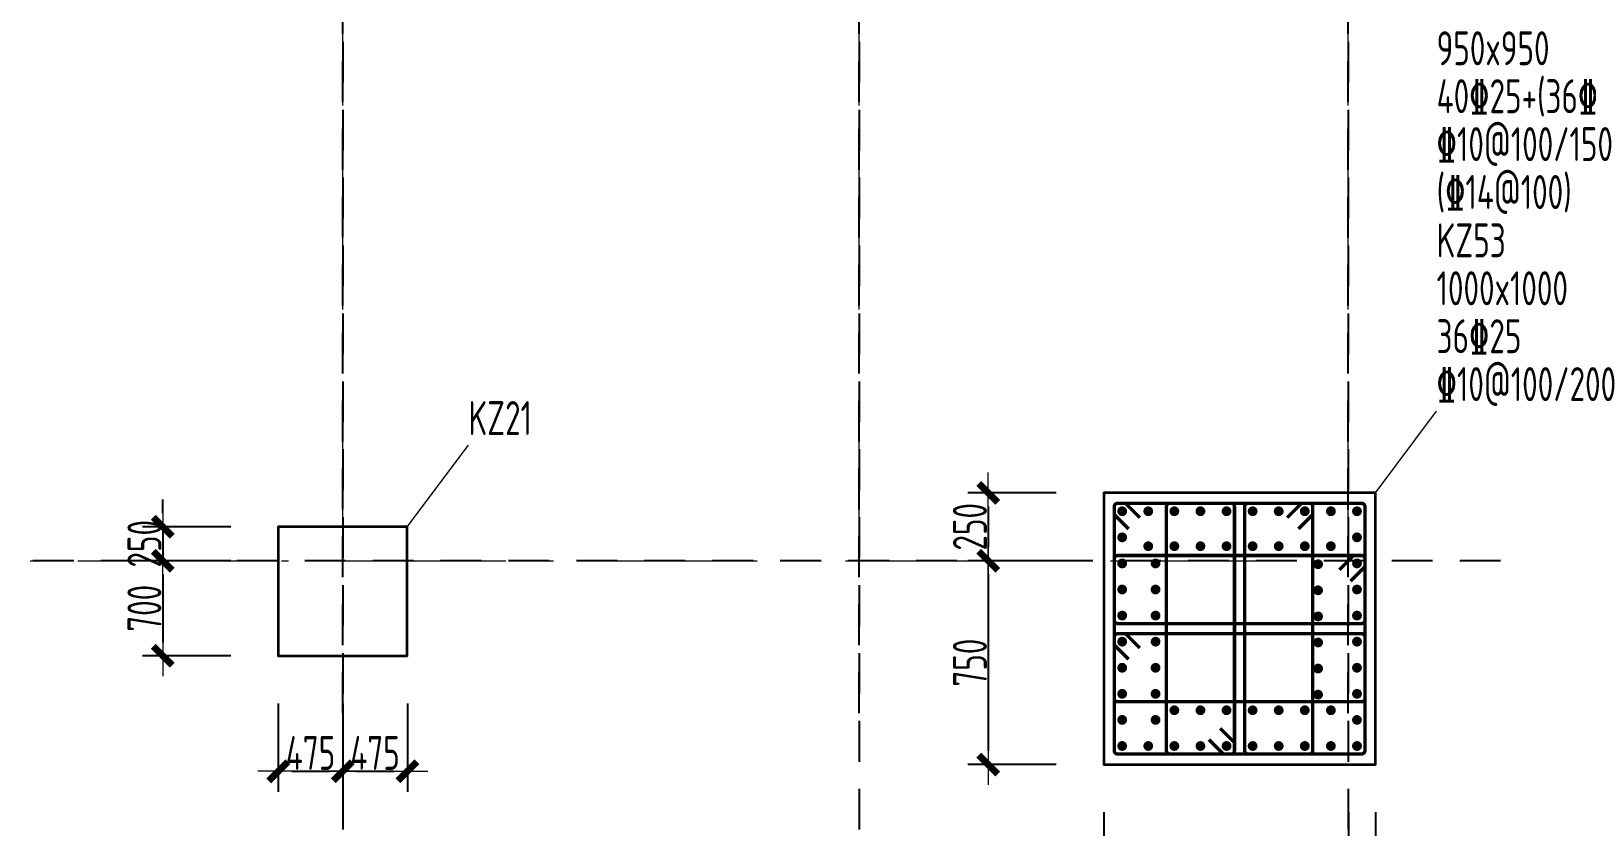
# Model space of a CAD drawing. Header units: millimetres. Extents: x 539196 to 807275, y 431843 to 1156631.
# Drawn here: x 640174 to 651624, y 992000 to 997858 of the extents above; entities that cross this region are included whole.
import ezdxf
from ezdxf.enums import TextEntityAlignment as Align

# ---------------------------------------------------------------- set-up
doc = ezdxf.new("R2010")
doc.units = ezdxf.units.MM
doc.header["$MEASUREMENT"] = 0
for name, pattern in [('DOTE', [2.42, 2, -0.2, 0.02, -0.2]), ('点划线', [1850, 1200, -300, 50, -300]), ('虚线', [500, 300, -200])]:
    doc.linetypes.add(name, pattern=pattern)
doc.layers.add('DOTE', color=1, linetype='DOTE')
for name, color, linetype, lineweight in [('柱尺寸标注', 3, 'Continuous', 18), ('柱标注引线', 2, 'Continuous', 18), ('柱箍筋', 1, 'Continuous', 25), ('柱纵筋', 1, 'Continuous', 70), ('柱集中标注', 2, 'Continuous', 18), ('砼柱', 2, 'Continuous', 35), ('网格', 9, '点划线', 18)]:
    doc.layers.add(name, color=color, linetype=linetype, lineweight=lineweight)
doc.styles.add('样式 1_yjk_yjk_yjk_yjk_yjk', font='yjkeng.shx', dxfattribs={"width": 0.7, "bigfont": 'yjkchn.shx'})
doc.dimstyles.new('盈建科结构_yjk_yjk_yjk_yjk_yjk', dxfattribs={"dimscale": 100, "dimtxt": 2.5, "dimasz": 1, "dimexe": 1.5, "dimexo": 0.625, "dimgap": 0.1, "dimtad": 1, "dimdec": 0, "dimrnd": 1, "dimzin": 0, "dimdsep": 46, "dimtxsty": '样式 1_yjk_yjk_yjk_yjk_yjk', "dimblk": '_yjkbk', "dimblk1": 'ARCHTICK', "dimblk2": 'ARCHTICK', "dimcen": 0.09, "dimadec": 0, "dimazin": 0, "dimtfac": 1, "dimtdec": 4, "dimtix": 1, "dimtmove": 2, "dimatfit": 3, "dimfxl": 0, "dimtolj": 1, "dimtzin": 0, "dimarcsym": 0})

# ---------------------------------------------------------------- blocks, each defined once
blk = doc.blocks.new('_yjkbk')
blk.add_line((-1, 0), (1.5, 0))
blk.add_lwpolyline([(-0.7, -0.7, 0.5, 0.5, 0), (0.7, 0.7, 0.5, 0.5, 0)], format="xyseb")
blk = doc.blocks.new('*D1700')
at = {"layer": 'Defpoints', "color": 0}
for p in [(641993, 993259), (642468, 993259), (642468, 992409)]:
    blk.add_point(p, dxfattribs=at)
at = {"layer": '柱尺寸标注', "color": 0, "lineweight": -2}
for p, q in [((641993, 992909), (641993, 992259)), ((642468, 992909), (642468, 992259)), ((642093, 992409), (642368, 992409))]:
    blk.add_line(p, q, dxfattribs=at)
at = {"layer": '柱尺寸标注', "color": 0, "lineweight": -2, "xscale": 100, "yscale": 100, "zscale": 100, "rotation": 180}
blk.add_blockref('_yjkbk', (641993, 992409), dxfattribs=at)
at = {"layer": '柱尺寸标注', "color": 0, "lineweight": -2, "xscale": 100, "yscale": 100, "zscale": 100}
blk.add_blockref('_yjkbk', (642468, 992409), dxfattribs=at)
at = {"layer": '柱尺寸标注', "color": 0, "insert": (642230, 992544), "char_height": 250, "attachment_point": 5, "style": '样式 1_yjk_yjk_yjk_yjk_yjk'}
blk.add_mtext('\\A1;475', dxfattribs=at)
blk = doc.blocks.new('_ARCHTICK')
at = {"color": 0, "linetype": 'ByBlock', "const_width": 0.15}
blk.add_lwpolyline([(-0.5, -0.5), (0.5, 0.5)], dxfattribs=at)
blk = doc.blocks.new('*D1701')
at = {"layer": 'Defpoints', "color": 0}
for p in [(642468, 993259), (642943, 993259), (642943, 992409)]:
    blk.add_point(p, dxfattribs=at)
at = {"layer": '柱尺寸标注', "color": 0, "lineweight": -2}
for p, q in [((642468, 992909), (642468, 992259)), ((642943, 992909), (642943, 992259)), ((642568, 992409), (642843, 992409))]:
    blk.add_line(p, q, dxfattribs=at)
at = {"layer": '柱尺寸标注', "color": 0, "lineweight": -2, "xscale": 100, "yscale": 100, "zscale": 100, "rotation": 180}
blk.add_blockref('_yjkbk', (642468, 992409), dxfattribs=at)
at = {"layer": '柱尺寸标注', "color": 0, "lineweight": -2, "xscale": 100, "yscale": 100, "zscale": 100}
blk.add_blockref('_yjkbk', (642943, 992409), dxfattribs=at)
at = {"layer": '柱尺寸标注', "color": 0, "insert": (642705, 992544), "char_height": 250, "attachment_point": 5, "style": '样式 1_yjk_yjk_yjk_yjk_yjk'}
blk.add_mtext('\\A1;475', dxfattribs=at)
blk = doc.blocks.new('*D1702')
at = {"layer": 'Defpoints', "color": 0}
for p in [(641993, 994209), (641143, 993959), (641993, 993959)]:
    blk.add_point(p, dxfattribs=at)
at = {"layer": '柱尺寸标注', "color": 0, "lineweight": -2}
for p, q in [((641143, 994309), (641143, 994409)), ((641643, 994209), (640993, 994209)), ((641143, 994209), (641143, 993959)), ((641643, 993959), (640993, 993959)), ((641143, 993859), (641143, 993759))]:
    blk.add_line(p, q, dxfattribs=at)
at = {"layer": '柱尺寸标注', "color": 0, "lineweight": -2, "xscale": 100, "yscale": 100, "zscale": 100}
for p, rotation in [((641143, 994209), 270), ((641143, 993959), 90)]:
    blk.add_blockref('_yjkbk', p, dxfattribs=dict(at, rotation=rotation))
at = {"layer": '柱尺寸标注', "color": 0, "insert": (641008, 994084), "char_height": 250, "attachment_point": 5, "rotation": 90, "style": '样式 1_yjk_yjk_yjk_yjk_yjk'}
blk.add_mtext('\\A1;250', dxfattribs=at)
blk = doc.blocks.new('*D1703')
at = {"layer": 'Defpoints', "color": 0}
for p in [(641993, 993959), (641143, 993259), (641993, 993259)]:
    blk.add_point(p, dxfattribs=at)
at = {"layer": '柱尺寸标注', "color": 0, "lineweight": -2}
for p, q in [((641643, 993959), (640993, 993959)), ((641143, 993859), (641143, 993359)), ((641643, 993259), (640993, 993259))]:
    blk.add_line(p, q, dxfattribs=at)
at = {"layer": '柱尺寸标注', "color": 0, "lineweight": -2, "xscale": 100, "yscale": 100, "zscale": 100}
for p, rotation in [((641143, 993959), 90), ((641143, 993259), 270)]:
    blk.add_blockref('_yjkbk', p, dxfattribs=dict(at, rotation=rotation))
at = {"layer": '柱尺寸标注', "color": 0, "insert": (641008, 993609), "char_height": 250, "attachment_point": 5, "rotation": 90, "style": '样式 1_yjk_yjk_yjk_yjk_yjk'}
blk.add_mtext('\\A1;700', dxfattribs=at)
blk = doc.blocks.new('*D1860')
at = {"layer": 'Defpoints', "color": 0}
for p in [(648068, 992459), (649868, 992459), (649868, 991609)]:
    blk.add_point(p, dxfattribs=at)
at = {"layer": '柱尺寸标注', "color": 0, "lineweight": -2}
for p, q in [((648068, 992109), (648068, 991459)), ((649868, 992109), (649868, 991459)), ((648168, 991609), (649768, 991609))]:
    blk.add_line(p, q, dxfattribs=at)
at = {"layer": '柱尺寸标注', "color": 0, "lineweight": -2, "xscale": 100, "yscale": 100, "zscale": 100, "rotation": 180}
blk.add_blockref('_yjkbk', (648068, 991609), dxfattribs=at)
at = {"layer": '柱尺寸标注', "color": 0, "lineweight": -2, "xscale": 100, "yscale": 100, "zscale": 100}
blk.add_blockref('_yjkbk', (649868, 991609), dxfattribs=at)
at = {"layer": '柱尺寸标注', "color": 0, "insert": (648968, 991744), "char_height": 250, "attachment_point": 5, "style": '样式 1_yjk_yjk_yjk_yjk_yjk'}
blk.add_mtext('\\A1;900', dxfattribs=at)
blk = doc.blocks.new('*D1861')
at = {"layer": 'Defpoints', "color": 0}
for p in [(649868, 992459), (650068, 992459), (650068, 991609)]:
    blk.add_point(p, dxfattribs=at)
at = {"layer": '柱尺寸标注', "color": 0, "lineweight": -2}
for p, q in [((649868, 992109), (649868, 991459)), ((650068, 992109), (650068, 991459)), ((649768, 991609), (649668, 991609)), ((649868, 991609), (650068, 991609)), ((650168, 991609), (650268, 991609))]:
    blk.add_line(p, q, dxfattribs=at)
at = {"layer": '柱尺寸标注', "color": 0, "lineweight": -2, "xscale": 100, "yscale": 100, "zscale": 100}
blk.add_blockref('_yjkbk', (649868, 991609), dxfattribs=at)
at = {"layer": '柱尺寸标注', "color": 0, "lineweight": -2, "xscale": 100, "yscale": 100, "zscale": 100, "rotation": 180}
blk.add_blockref('_yjkbk', (650068, 991609), dxfattribs=at)
at = {"layer": '柱尺寸标注', "color": 0, "insert": (649968, 991744), "char_height": 250, "attachment_point": 5, "style": '样式 1_yjk_yjk_yjk_yjk_yjk'}
blk.add_mtext('\\A1;100', dxfattribs=at)
blk = doc.blocks.new('*D1862')
at = {"layer": 'Defpoints', "color": 0}
for p in [(648068, 994459), (647218, 993959), (648068, 993959)]:
    blk.add_point(p, dxfattribs=at)
at = {"layer": '柱尺寸标注', "color": 0, "lineweight": -2}
for p, q in [((647718, 994459), (647068, 994459)), ((647218, 994359), (647218, 994059)), ((647718, 993959), (647068, 993959))]:
    blk.add_line(p, q, dxfattribs=at)
at = {"layer": '柱尺寸标注', "color": 0, "lineweight": -2, "xscale": 100, "yscale": 100, "zscale": 100}
for p, rotation in [((647218, 994459), 90), ((647218, 993959), 270)]:
    blk.add_blockref('_yjkbk', p, dxfattribs=dict(at, rotation=rotation))
at = {"layer": '柱尺寸标注', "color": 0, "insert": (647083, 994209), "char_height": 250, "attachment_point": 5, "rotation": 90, "style": '样式 1_yjk_yjk_yjk_yjk_yjk'}
blk.add_mtext('\\A1;250', dxfattribs=at)
blk = doc.blocks.new('*D1863')
at = {"layer": 'Defpoints', "color": 0}
for p in [(648068, 993959), (647218, 992459), (648068, 992459)]:
    blk.add_point(p, dxfattribs=at)
at = {"layer": '柱尺寸标注', "color": 0, "lineweight": -2}
for p, q in [((647718, 993959), (647068, 993959)), ((647218, 993859), (647218, 992559)), ((647718, 992459), (647068, 992459))]:
    blk.add_line(p, q, dxfattribs=at)
at = {"layer": '柱尺寸标注', "color": 0, "lineweight": -2, "xscale": 100, "yscale": 100, "zscale": 100}
for p, rotation in [((647218, 993959), 90), ((647218, 992459), 270)]:
    blk.add_blockref('_yjkbk', p, dxfattribs=dict(at, rotation=rotation))
at = {"layer": '柱尺寸标注', "color": 0, "insert": (647083, 993209), "char_height": 250, "attachment_point": 5, "rotation": 90, "style": '样式 1_yjk_yjk_yjk_yjk_yjk'}
blk.add_mtext('\\A1;750', dxfattribs=at)
blk = doc.blocks.new('jzzw')
at = {"layer": 'DOTE', "color": 1, "linetype": '虚线'}
for p, q in [((943986, 872027), (943986, 890469)), ((943986, 890469), (943986, 834829)), ((947786, 872027), (947786, 890469)), ((947786, 890469), (947786, 834829)), ((951386, 872027), (951386, 890469)), ((951386, 890469), (951386, 834829)), ((952506, 873149), (912186, 873149))]:
    blk.add_line(p, q, dxfattribs=at)

msp = doc.modelspace()

# ---------------------------------------------------------------- linework, layer by layer
at = {"layer": '柱标注引线'}
for p, q in [((650067.6, 994459.2), (650517.6, 995059.2)), ((642942.6, 994209.2), (643392.6, 994809.2))]:
    msp.add_line(p, q, dxfattribs=at)
at = {"layer": '柱箍筋', "const_width": 25}
for points in [[(648333.3, 994276.2), (648234.9, 994374.6, 0.1989124), (648217.8, 994381.7), (648169.3, 994381.7, 0.4142136), (648145.1, 994357.5), (648145.1, 992561, 0.4142136), (648169.3, 992536.7), (649965.8, 992536.7, 0.4142136), (649990.1, 992561), (649990.1, 994357.5, 0.4142136), (649965.8, 994381.7), (648169.3, 994381.7, 0.4142136), (648145.1, 994357.5), (648145.1, 994309, 0.1989124), (648152.2, 994291.9), (648250.6, 994193.5)], [(648841.8, 992642.2), (648940.3, 992543.8, 0.1989124), (648957.4, 992536.7), (649005.8, 992536.7, 0.4142136), (649030.1, 992561), (649030.1, 994357.5, 0.4142136), (649005.8, 994381.7), (648553.3, 994381.7, 0.4142136), (648529.1, 994357.5), (648529.1, 992561, 0.4142136), (648553.3, 992536.7), (649005.8, 992536.7, 0.4142136), (649030.1, 992561), (649030.1, 992609.4, 0.1989124), (649023, 992626.6), (648924.6, 992725)], [(649417.8, 994276.2), (649516.3, 994374.6, -0.1989124), (649533.4, 994381.7), (649581.8, 994381.7, -0.4142136), (649606.1, 994357.5), (649606.1, 992561, -0.4142136), (649581.8, 992536.7), (649129.3, 992536.7, -0.4142136), (649105.1, 992561), (649105.1, 994357.5, -0.4142136), (649129.3, 994381.7), (649581.8, 994381.7, -0.4142136), (649606.1, 994357.5), (649606.1, 994309, -0.1989124), (649599, 994291.9), (649500.6, 994193.5)], [(649884.6, 993809.5), (649983, 993907.9, 0.1989124), (649990.1, 993925), (649990.1, 993973.5, 0.4142136), (649965.8, 993997.7), (648169.3, 993997.7, 0.4142136), (648145.1, 993973.5), (648145.1, 993521, 0.4142136), (648169.3, 993496.7), (649965.8, 993496.7, 0.4142136), (649990.1, 993521), (649990.1, 993973.5, 0.4142136), (649965.8, 993997.7), (649917.4, 993997.7, 0.1989124), (649900.3, 993990.6), (649801.8, 993892.2)], [(648250.6, 993233.5), (648152.2, 993331.9, -0.1989124), (648145.1, 993349), (648145.1, 993397.5, -0.4142136), (648169.3, 993421.7), (649965.8, 993421.7, -0.4142136), (649990.1, 993397.5), (649990.1, 992945, -0.4142136), (649965.8, 992920.7), (648169.3, 992920.7, -0.4142136), (648145.1, 992945), (648145.1, 993397.5, -0.4142136), (648169.3, 993421.7), (648217.8, 993421.7, -0.1989124), (648234.9, 993414.6), (648333.3, 993316.2)]]:
    msp.add_lwpolyline(points, format="xyb", dxfattribs=at)
at = {"layer": '柱纵筋', "const_width": 36}
for points in [[(648221.6, 994323.2, 1), (648185.6, 994323.2, 1)], [(648413.6, 994323.2, 1), (648377.6, 994323.2, 1)], [(648605.6, 994323.2, 1), (648569.6, 994323.2, 1)], [(648797.6, 994323.2, 1), (648761.6, 994323.2, 1)], [(648989.6, 994323.2, 1), (648953.6, 994323.2, 1)], [(649181.6, 994323.2, 1), (649145.6, 994323.2, 1)], [(649373.6, 994323.2, 1), (649337.6, 994323.2, 1)], [(649565.6, 994323.2, 1), (649529.6, 994323.2, 1)], [(649757.6, 994323.2, 1), (649721.6, 994323.2, 1)], [(649949.6, 994323.2, 1), (649913.6, 994323.2, 1)], [(648221.6, 994131.2, 1), (648185.6, 994131.2, 1)], [(649949.6, 994131.2, 1), (649913.6, 994131.2, 1)], [(648413.6, 994066, 1), (648377.6, 994066, 1)], [(648605.6, 994066, 1), (648569.6, 994066, 1)], [(648797.6, 994066, 1), (648761.6, 994066, 1)], [(648989.6, 994066, 1), (648953.6, 994066, 1)], [(649181.6, 994066, 1), (649145.6, 994066, 1)], [(649373.6, 994066, 1), (649337.6, 994066, 1)], [(649565.6, 994066, 1), (649529.6, 994066, 1)], [(649757.6, 994066, 1), (649721.6, 994066, 1)], [(648221.6, 993939.2, 1), (648185.6, 993939.2, 1)], [(648467.4, 993939.2, 1), (648431.4, 993939.2, 1)], [(649663.3, 993933.3, 1), (649627.3, 993933.3, 1)], [(649949.6, 993939.2, 1), (649913.6, 993939.2, 1)], [(648221.6, 993747.2, 1), (648185.6, 993747.2, 1)], [(648467.4, 993747.2, 1), (648431.4, 993747.2, 1)], [(649663.3, 993741.3, 1), (649627.3, 993741.3, 1)], [(649949.6, 993747.2, 1), (649913.6, 993747.2, 1)], [(648221.6, 993555.2, 1), (648185.6, 993555.2, 1)], [(648467.4, 993555.2, 1), (648431.4, 993555.2, 1)], [(649949.6, 993555.2, 1), (649913.6, 993555.2, 1)], [(649663.3, 993549.3, 1), (649627.3, 993549.3, 1)], [(648221.6, 993363.2, 1), (648185.6, 993363.2, 1)], [(648467.4, 993363.2, 1), (648431.4, 993363.2, 1)], [(649663.3, 993357.3, 1), (649627.3, 993357.3, 1)], [(649949.6, 993363.2, 1), (649913.6, 993363.2, 1)], [(648221.6, 993171.2, 1), (648185.6, 993171.2, 1)], [(648467.4, 993171.2, 1), (648431.4, 993171.2, 1)], [(649663.3, 993165.3, 1), (649627.3, 993165.3, 1)], [(649949.6, 993171.2, 1), (649913.6, 993171.2, 1)], [(648221.6, 992979.2, 1), (648185.6, 992979.2, 1)], [(648467.4, 992979.2, 1), (648431.4, 992979.2, 1)], [(649663.3, 992973.3, 1), (649627.3, 992973.3, 1)], [(649949.6, 992979.2, 1), (649913.6, 992979.2, 1)], [(648221.6, 992787.2, 1), (648185.6, 992787.2, 1)], [(648467.4, 992787.2, 1), (648431.4, 992787.2, 1)], [(648605.6, 992858.2, 1), (648569.6, 992858.2, 1)], [(648797.6, 992858.2, 1), (648761.6, 992858.2, 1)], [(648989.6, 992858.2, 1), (648953.6, 992858.2, 1)], [(649181.6, 992858.2, 1), (649145.6, 992858.2, 1)], [(649373.6, 992858.2, 1), (649337.6, 992858.2, 1)], [(649565.6, 992858.2, 1), (649529.6, 992858.2, 1)], [(649757.6, 992858.2, 1), (649721.6, 992858.2, 1)], [(649949.6, 992787.2, 1), (649913.6, 992787.2, 1)], [(648221.6, 992595.2, 1), (648185.6, 992595.2, 1)], [(648413.6, 992595.2, 1), (648377.6, 992595.2, 1)], [(648605.6, 992595.2, 1), (648569.6, 992595.2, 1)], [(648797.6, 992595.2, 1), (648761.6, 992595.2, 1)], [(648989.6, 992595.2, 1), (648953.6, 992595.2, 1)], [(649181.6, 992595.2, 1), (649145.6, 992595.2, 1)], [(649373.6, 992595.2, 1), (649337.6, 992595.2, 1)], [(649565.6, 992595.2, 1), (649529.6, 992595.2, 1)], [(649757.6, 992595.2, 1), (649721.6, 992595.2, 1)], [(649949.6, 992595.2, 1), (649913.6, 992595.2, 1)]]:
    msp.add_lwpolyline(points, format="xyb", close=True, dxfattribs=at)
at = {"layer": '砼柱'}
for points in [[(650067.6, 994459.2), (648067.6, 994459.2), (648067.6, 992459.2), (650067.6, 992459.2)], [(642942.6, 994209.2), (641992.6, 994209.2), (641992.6, 993259.2), (642942.6, 993259.2)]]:
    msp.add_lwpolyline(points, close=True, dxfattribs=at)
at = {"layer": '网格'}
for p, q in [((642467.6, 993959.2), (642467.6, 1000559.2)), ((646267.6, 993959.2), (646267.6, 1000559.2)), ((649867.6, 993959.2), (649867.6, 1000559.2)), ((638667.6, 993959.2), (642467.6, 993959.2)), ((642467.6, 993959.2), (646267.6, 993959.2)), ((646267.6, 993959.2), (649867.6, 993959.2))]:
    msp.add_line(p, q, dxfattribs=at)

# ---------------------------------------------------------------- block references
msp.add_blockref('jzzw', (-301518.2, 120810.3))

# ---------------------------------------------------------------- texts
at = {"layer": '柱集中标注', "linetype": 'Continuous', "style": '样式 1_yjk_yjk_yjk_yjk_yjk', "width": 0.7}
for s, p in [('950x950', (650517.6, 997856.5)), ('40\x8425+(36\x8425)', (650517.6, 997503.7)), ('\x8410@100/150', (650517.6, 997151)), ('(\x8414@100)', (650517.6, 996798.2))]:
    msp.add_text(s, height=250, dxfattribs=at).set_placement(p, align=Align.TOP_LEFT)
for s, p in [('KZ53', (650517.6, 996117.5)), ('1000x1000', (650517.6, 995764.7)), ('36\x8425', (650517.6, 995412)), ('\x8410@100/200', (650517.6, 995059.2)), ('KZ21', (643392.6, 994809.2))]:
    msp.add_text(s, height=250, dxfattribs=at).set_placement(p, align=Align.BOTTOM_LEFT)

# ---------------------------------------------------------------- dimensions: what is measured, and where the dimension line sits
at = {"layer": '柱尺寸标注'}
for p1, p2, override, picture, middle in [((648067.6, 994459.2), (648067.6, 993959.2), {"dimscale": 100, "dimtxt": 2.5, "dimasz": 1, "dimexe": 1.5, "dimexo": 3.5, "dimgap": 0.1, "dimtad": 1, "dimlfac": 0.5, "dimrnd": 5, "dimdle": 0, "dimfxlon": 0}, '*D1862', (647082.6, 994209.2)), ((641992.6, 994209.2), (641992.6, 993959.2), {"dimscale": 100, "dimtxt": 2.5, "dimasz": 1, "dimexe": 1.5, "dimexo": 3.5, "dimgap": 0.1, "dimtad": 1, "dimlfac": 1, "dimrnd": 5, "dimdle": 0, "dimfxlon": 0}, '*D1702', (641007.6, 994084.2)), ((641992.6, 993959.2), (641992.6, 993259.2), {"dimscale": 100, "dimtxt": 2.5, "dimasz": 1, "dimexe": 1.5, "dimexo": 3.5, "dimgap": 0.1, "dimtad": 1, "dimlfac": 1, "dimrnd": 5, "dimdle": 0, "dimfxlon": 0}, '*D1703', (641007.6, 993609.2)), ((648067.6, 993959.2), (648067.6, 992459.2), {"dimscale": 100, "dimtxt": 2.5, "dimasz": 1, "dimexe": 1.5, "dimexo": 3.5, "dimgap": 0.1, "dimtad": 1, "dimlfac": 0.5, "dimrnd": 5, "dimdle": 0, "dimfxlon": 0}, '*D1863', (647082.6, 993209.2)), ((641992.6, 993259.2), (642467.6, 993259.2), {"dimscale": 100, "dimtxt": 2.5, "dimasz": 1, "dimexe": 1.5, "dimexo": 3.5, "dimgap": 0.1, "dimtad": 1, "dimlfac": 1, "dimrnd": 5, "dimdle": 0, "dimfxlon": 0}, '*D1700', (642230.1, 992544.2)), ((642467.6, 993259.2), (642942.6, 993259.2), {"dimscale": 100, "dimtxt": 2.5, "dimasz": 1, "dimexe": 1.5, "dimexo": 3.5, "dimgap": 0.1, "dimtad": 1, "dimlfac": 1, "dimrnd": 5, "dimdle": 0, "dimfxlon": 0}, '*D1701', (642705.1, 992544.2)), ((648067.6, 992459.2), (649867.6, 992459.2), {"dimscale": 100, "dimtxt": 2.5, "dimasz": 1, "dimexe": 1.5, "dimexo": 3.5, "dimgap": 0.1, "dimtad": 1, "dimlfac": 0.5, "dimrnd": 5, "dimdle": 0, "dimfxlon": 0}, '*D1860', (648967.6, 991744.2)), ((649867.6, 992459.2), (650067.6, 992459.2), {"dimscale": 100, "dimtxt": 2.5, "dimasz": 1, "dimexe": 1.5, "dimexo": 3.5, "dimgap": 0.1, "dimtad": 1, "dimlfac": 0.5, "dimrnd": 5, "dimdle": 0, "dimfxlon": 0}, '*D1861', (649967.6, 991744.2))]:
    dim = msp.add_aligned_dim(p1=p1, p2=p2, distance=-850, dimstyle='盈建科结构_yjk_yjk_yjk_yjk_yjk', override=override, dxfattribs=at)
    dim.commit()
    dim.dimension.update_dxf_attribs({"geometry": picture, "text_midpoint": middle})

doc.saveas('drawing.dxf')
